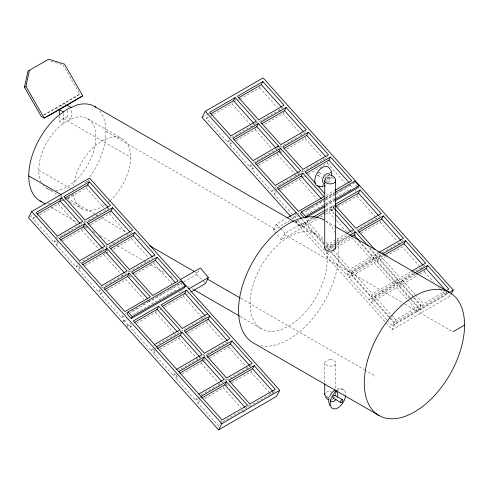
<?xml version="1.0" encoding="UTF-8"?>
<svg xmlns="http://www.w3.org/2000/svg" width="489" height="489" viewBox="0 0 489 489"><rect width="100%" height="100%" fill="white"/><g stroke="black" fill="none" stroke-linecap="round" stroke-linejoin="round"><path stroke-width="0.37" stroke-dasharray="2.44 1.83" d="M331.408 176.737L330.833 178.681L328.712 182.348M183.693 281.939L196.682 274.439L199.011 270.283M281.285 239.799L285.056 233.314L304.543 222.061L301.285 228.253L281.285 239.799L273.406 230.142L276.151 224.249L285.833 218.662M56.638 240.784L54.028 242.287L32.885 218.693L34.517 215.6L35.52 216.725M36.149 216.81L58.338 203.999L59.64 201.523M61.632 200.808L62.28 199.567M54.028 242.287L55.66 239.194M56.314 237.954L56.962 236.719M87.623 181.816L89.255 178.723M78.185 265.924L76.223 267.055L56.125 244.628L57.757 241.535M67.83 198.516L86.107 187.965L87.409 185.49M81.113 224.5L81.767 223.259M84.731 220.686L83.43 223.161L103.008 211.859M62.653 240.863L81.584 229.934L82.885 227.458M84.872 226.743L85.526 225.502M76.223 267.055L77.531 264.58M78.833 262.104L79.487 260.863M101.034 290.313L98.417 291.817L78.319 269.396L79.951 266.297M91.076 224.451L109.347 213.901L110.325 212.049M103.307 249.262L103.961 248.027M105.948 247.312L107.25 244.83M84.848 265.625L103.778 254.696L105.404 251.603M107.067 251.505L107.721 250.27M98.417 291.817L99.725 289.341M100.703 287.483L101.681 285.631M131.73 231.994L131.076 233.235L123.246 237.752M124.273 316.249L121.663 317.752L100.52 294.158L102.146 291.065M113.271 249.219L131.541 238.669L132.195 237.428M230.185 140.587L227.574 142.091L206.431 118.497L207.733 116.021M126.156 272.789L125.502 274.029L109.842 283.07M129.12 270.215L127.818 272.691L150.661 259.506M128.937 276.89L129.915 275.032M213.607 114.353L231.884 103.802L232.532 102.568M234.524 101.846L235.826 99.371M121.663 317.752L123.295 314.659M154.903 254.903L153.271 257.996L151.315 259.127M122.782 321.951L123.76 320.093L126.388 318.577M134.811 274.36L153.735 263.43L154.39 262.196M126.975 326.628L127.953 324.775L130.581 323.253M153.809 349.201L151.199 350.711L130.05 327.11L131.682 324.018M227.574 142.091L228.876 139.616M229.854 137.764L230.508 136.523M252.379 165.349L249.769 166.859L229.671 144.432L230.979 141.957M240.068 99.078L259.647 87.775L260.625 85.917M148.418 300.582L147.116 303.058L130.147 312.856M150.08 300.484L149.432 301.719L174.885 287.025L176.187 284.549M136.578 323.345L155.502 312.416L156.81 309.94M255.313 123.063L254.659 124.304L230.508 138.246M255.46 121.284L256.969 122.965L258.278 120.49M236.199 140.667L255.124 129.738L255.778 128.503M179.481 281.358L180.459 279.5M151.199 350.711L152.825 347.612M153.803 345.754L154.457 344.519M249.769 166.859L251.077 164.383M176.003 373.963L173.393 375.473L153.295 353.046L154.927 349.953M165.001 306.939L183.271 296.389L184.249 294.531M283.076 107.036L282.428 108.271L256.969 122.965M275.882 189.365L271.963 191.621L251.866 169.2L253.174 166.725M264.616 124.261L282.893 113.705L283.871 111.853M178.931 331.683L178.283 332.917L156.743 345.35M179.585 330.46L180.594 331.579L181.572 329.727M277.507 147.831L276.853 149.066L274.897 150.196M159.824 349.28L178.748 338.351L180.05 335.876M279.17 147.733L280.472 145.257M258.394 165.429L277.318 154.506L278.296 152.647M279.959 152.55L281.267 150.074M173.393 375.473L174.695 372.997M271.963 191.621L273.272 189.145M198.198 398.731L195.588 400.234L175.49 377.814L177.122 374.715M305.27 131.798L304.623 133.039L298.094 136.804M187.587 333.247L206.517 322.324L207.819 319.843M299.121 215.294L295.209 217.556L274.06 193.962L275.368 191.486M276.346 189.628L276.994 188.393M286.811 149.023L305.087 138.473L305.741 137.232M201.126 356.444L200.478 357.685L178.937 370.118M204.42 353.254L202.788 356.347L228.241 341.652L228.895 340.411M299.702 172.593L299.048 173.833L294.482 176.468M182.018 374.042L200.942 363.119L202.574 360.02M302.667 170.019L301.365 172.495L315.723 164.206M204.237 359.922L204.885 358.688M280.588 190.197L299.512 179.267L300.167 178.033M301.829 177.935L303.131 175.453M195.588 400.234L197.22 397.141M292.893 218.895L295.503 213.944M246.566 407.141L245.912 408.382L220.46 423.077L218.827 426.17L197.684 402.575L199.316 399.482M295.209 217.556L296.511 215.081M326.817 157.8L327.465 156.566M209.133 358.388L228.711 347.086L229.359 345.845M314.977 218.088L300.521 226.438L296.328 221.755L296.982 220.515M308.357 174.163L327.282 163.234L327.936 162M300.521 226.438L301.499 224.579L312.667 218.131M324.745 250.515L303.596 226.92L306.854 220.728L312.08 217.715M223.32 381.206L222.672 382.447L216.798 385.839M226.291 378.633L224.983 381.108L238.687 373.199M204.86 398.431L223.137 387.881L223.791 386.646M321.316 201.627L320.662 202.862L303.693 212.66M226.101 385.308L227.079 383.449M323.626 200.288L322.972 201.529L336.029 193.992M325.784 214.109L329.048 212.22L332.312 206.034L334.824 208.84M334.384 214.255L331.365 210.887L334.299 205.313M221.114 421.836L221.761 420.601M251.089 365.179L250.435 366.414L239.341 372.82M231.975 382.777L250.906 371.848L251.554 370.613M349.079 185.594L348.431 186.829L336.683 193.613M349.549 191.028L350.527 189.17L335.411 197.898M325.069 249.891L328.003 244.323L346.279 233.773M369.623 247.666L375.65 254.39L372.392 260.582L346.939 275.276L326.841 252.85L328.143 250.374M334.665 244.023L330.099 246.664L328.467 249.757L336.304 245.233M337.893 207.116L356.817 196.193L357.795 194.335M249.531 404.568L248.229 407.044L273.027 392.728M352.477 231.486L351.823 232.721L350.521 233.473M353.131 230.264L354.14 231.389L355.442 228.913M354.935 236.205L355.913 234.347M273.681 392.349L274.659 390.491M346.939 275.276L350.197 269.084L375.65 254.39M380.246 215.453L379.592 216.688L354.14 231.389M349.036 277.618L352.294 271.426L377.746 256.731L397.844 279.158L394.586 285.344L369.134 300.044L349.036 277.618L374.488 262.923L377.746 256.731M361.133 233.051L380.063 222.128L380.711 220.887M358.626 241.309L374.702 259.243L377.966 253.057L379.268 252.3M414.519 273.84L396.897 284.011L376.799 261.584L380.063 255.399L381.365 254.641M369.134 300.044L372.392 293.852L397.844 279.158M402.441 240.215L401.787 241.456L384.819 251.254M386.836 319.8L371.23 302.379L374.488 296.193L399.941 281.499L414.042 297.226M396.897 284.011L400.161 277.819L411.255 271.413M371.23 302.379L396.683 287.685L399.941 281.499M413.718 297.862L421.775 306.847L447.227 292.153L445.595 295.252L420.143 309.947L398.993 286.352L402.258 280.16L414.006 273.375M387.343 320.356L392.374 325.98L395.638 319.788L421.09 305.093L414.544 297.789M424.635 264.983L423.981 266.218L413.541 272.251M386.065 322.856L392.16 329.653L395.418 323.461L448.01 293.1M419.88 274.292L424.452 271.658L425.1 270.417M392.374 325.98L417.826 311.279L421.09 305.093M420.143 309.947L423.401 303.755L444.287 291.701M392.16 329.653L450.008 296.255L450.656 295.014M43.949 114.921C56.149 108.283 67.989 101.388 79.829 94.102L63.014 64.982L48.711 60.447M63.466 113.411L63.466 123.54L59.609 121.315L63.466 118.503L67.323 116.859L71.18 119.09L71.18 108.955M43.839 114.884L79.829 94.102M29.786 216.933L34.389 214.274M202.018 117.494L206.621 114.842M207.275 114.457L209.249 113.32M32.885 218.693L35.495 217.189M206.431 118.497L210.343 116.241M210.997 115.862L212.953 114.732M237.458 100.581L239.421 99.456M56.968 238.443L59.579 236.933M60.226 236.554L79.811 225.252M103.662 211.48L108.882 208.467M56.125 244.628L58.741 243.125M85.85 227.471L90.422 224.83M229.671 144.432L232.281 142.929M79.163 263.204L102.653 249.641M105.624 247.929L122.592 238.131M253.357 162.635L274.243 150.575M279.818 147.354L297.44 137.183M78.319 269.396L80.936 267.886M106.089 253.363L108.699 251.853M251.866 169.2L254.476 167.69M280.289 152.788L282.245 151.663M101.357 287.972L109.188 283.449M274.897 187.776L293.828 176.847M316.371 163.833L325.509 158.558M100.52 294.158L103.13 292.654M107.042 290.393L125.973 279.463L143.595 299.127M129.591 277.373L130.893 276.621M274.06 193.962L276.67 192.458M303.137 177.177L304.439 176.425M323.767 184.469L322.483 185.215A10.911 6.296 -60 0 0 323.492 184.555M326.236 195.337L334.721 190.441M125.251 313.528L126.559 312.777M298.143 213.711L299.451 212.953M325.912 197.678L334.397 192.782M325.851 197.813L334.397 192.886M131.62 311.248L139.506 306.695M142.788 304.8L147.391 302.141M148.045 301.762L155.93 297.214M156.584 296.835L164.469 292.281M168.412 290.008L174.328 286.591M176.957 285.075L180.239 283.174L183.968 287.336M307.135 209.915L313.052 206.499M315.674 204.983L321.591 201.572M325.533 199.292L334.733 193.98M335.387 193.601L340.644 190.569M341.304 190.19L353.785 182.984L357.514 187.14M183.045 282.318L177.195 285.692L179.665 288.443M273.406 230.142L289.647 220.771M132.959 314.782L176.981 289.366M306.505 214.585L334.757 198.277M123.442 321.573L127.384 319.293M296.328 221.755L300.27 219.482M325.894 204.683L335.093 199.371M326.108 204.769L334.647 199.842M325.784 206.248L334.323 201.315M325.784 209.799L332.312 206.034M325.808 210.545L334.354 205.612M127.635 326.249L131.578 323.975M325.491 212.018L334.953 206.664M130.05 327.11L132.66 325.607M159.775 309.953L164.347 307.312M186.877 294.305L188.167 293.559M303.596 226.92L317.954 218.626M320.564 217.122L325.136 214.482M331.365 210.887L335.277 208.626M180.594 331.579L191.04 325.552M191.688 325.179L200.172 320.277M200.826 319.904L206.046 316.884M326.371 247.416L336.163 241.768M336.817 241.389L347.911 234.983M335.32 243.65L349.024 235.735M154.463 348.822L156.419 347.691M326.701 249.384L350.197 235.82M336.952 244.861L350.662 236.945M153.295 353.046L155.905 351.542M326.841 252.85L328.797 251.725M332.716 249.463L335.98 247.575M336.628 247.202L352.294 238.155L372.392 260.582M380.9 253.516L376.334 256.15L368.296 247.183M381.554 253.137L384.165 251.627M374.702 259.243L382.539 254.726M383.651 255.478L378.431 258.492L398.529 280.918L412.887 272.624M175.49 377.814L178.1 376.304M203.259 361.781L205.215 360.65M376.799 261.584L385.283 256.688M385.937 256.309L402.258 246.89L422.355 269.317M201.132 394.88L216.144 386.212M198.852 398.352L200.808 397.221M415.638 274.592L400.625 283.253L413.211 297.3M197.684 402.575L200.294 401.072M226.755 385.79L228.063 385.039M398.993 286.352L417.27 275.802M242.978 412.233L244.286 411.475L242.77 409.794M332.123 399.592L332.923 399.238M336.884 389.067L340.699 388.621L343.364 389.519M319.445 172.666L323.944 175.264M317.807 175.496L322.306 178.094M326.114 221.224L334.672 226.162M294.818 222.043L315.961 234.255M64.401 103.595L66.156 104.609M87.507 118.729L122.213 138.766M60.55 105.239L62.299 106.247M105.893 131.419L274.329 228.663M284.543 234.561L404.269 303.687M404.929 304.066L452.979 331.805M56.693 108.051L57.861 108.723M63.466 118.503L130.575 157.244M38.784 170.16L71.528 189.066M72.189 189.439L73.497 190.197M67.072 198.069L95.477 214.463M96.137 214.848L97.458 215.612M100.758 217.513L126.523 232.391M138.411 239.255L139.732 240.02M195.215 272.049L197.195 273.192M240.924 298.443L363.999 369.501M364.66 369.88L375.852 376.341M47.146 188.632L59.591 195.82M60.245 196.199L62.861 197.709M69.414 201.492L81.852 208.675M51.29 207.403L77.72 222.66M84.328 226.474L87.635 228.381M92.916 231.438L94.903 232.581M100.19 235.631L110.758 241.737M111.419 242.116L113.405 243.265M117.366 245.551L143.136 260.429M143.803 260.814L146.443 262.336M150.41 264.628L164.946 273.021M170.233 276.071L174.194 278.363M188.076 286.371L189.396 287.135M192.036 288.663L193.357 289.427M240.276 316.511L261.419 328.718M276.151 224.249L279.818 227.984M280.344 228.516L285.056 233.314M196.682 274.439L202.966 280.839M203.491 281.371L205.588 283.504M350.093 184.775L353.15 188.186M355.191 190.459L356.212 191.596M446.439 292.275L450.008 296.255M259.647 87.775L277.269 107.433M279.286 109.683L280.796 111.37M282.893 113.705L299.476 132.207M299.977 132.77L301.988 135.013M305.087 138.473L321.67 156.975M322.172 157.531L324.183 159.775M327.282 163.234L345.405 183.461M356.817 196.193L376.958 218.662M380.063 222.128L396.64 240.625M398.651 242.868L400.155 244.549M424.452 271.658L433.511 281.768M438.547 287.385L439.556 288.51M440.057 289.072L445.595 295.252M376.958 251.933L377.966 253.057M380.063 255.399L400.161 277.819M402.258 280.16L414.843 294.207M415.344 294.769L423.401 303.755M332.991 207.794L335.008 210.038M330.68 209.127L334.207 213.057M359.452 241.23L374.018 257.489L348.565 272.184L330.478 252M409.892 297.514L398.315 284.592L372.856 299.286L388.969 317.263M410.393 298.076L419.458 308.186L394.006 322.881L389.476 317.826M253.326 123.815L254.335 124.939M275.527 148.583L276.529 149.707M297.722 173.351L298.73 174.469M231.884 103.802L252.526 126.834M255.124 129.738L272.208 148.803M277.318 154.506L294.904 174.127M295.411 174.683L296.413 175.808M299.512 179.267L317.135 198.931M329.048 212.22L336.096 220.087M336.603 220.649L346.67 231.884M374.488 262.923L394.586 285.344M396.683 287.685L407.258 299.482M407.759 300.044L417.826 311.279M306.854 220.728L323.975 239.83M325.986 242.073L328.003 244.323M330.099 246.664L332.612 249.463M333.113 250.026L350.197 269.084M352.294 271.426L372.392 293.852M374.488 296.193L391.102 314.733M391.61 315.295L395.638 319.788M302.074 219.31L323.834 243.589M325.863 245.857L329.421 249.824M331.45 252.086L390.344 317.795M390.852 318.363L395.418 323.461M305.228 223.821L323.852 244.61M297.77 220.417L301.499 224.579M291.371 217.195L294.372 220.545M294.867 221.095L385.558 322.288M107.647 208.082L108.662 209.219M181.639 290.643L182.623 291.75M249.048 365.858L250.062 366.994M272.397 391.915L275.448 395.314M86.107 187.965L103.729 207.629M109.347 213.901L129.444 236.328M131.541 238.669L148.124 257.165M153.735 263.43L171.865 283.657M179.31 291.97L180.245 293.009M183.271 296.389L201.902 317.172M202.403 317.734L204.42 319.983M206.517 322.324L223.094 340.821M228.711 347.086L248.809 369.513M250.906 371.848L269.029 392.074M269.531 392.636L271.047 394.323M199.151 357.196L200.154 358.321M58.338 203.999L78.98 227.03M81.584 229.934L99.169 249.555M99.67 250.117L101.681 252.361M103.778 254.696L121.364 274.323M121.865 274.879L123.369 276.56M155.502 312.416L175.643 334.892M178.748 338.351L195.331 356.854M195.832 357.416L197.843 359.653M200.942 363.119L217.526 381.616M218.027 382.178L220.038 384.421M223.137 387.881L240.759 407.545M123.76 320.093L127.953 324.775M330.197 359.776A5.428 3.515 -7 0 1 335.65 362.924L335.65 389.25M335.65 393.009L335.65 394.513A5.452 3.148 0 0 0 335.466 393.7M330.197 173.338L330.197 171.853A10.911 6.296 -60 0 1 329.934 174.31M324.739 382.477L324.739 362.924A5.428 2.696 6.1 0 0 330.197 366.078A5.526 2.745 6.1 0 0 334.054 365.564A5.526 3.582 -7 0 0 335.65 362.924M67.323 110.349L67.323 116.859M59.609 116.248L59.609 121.315M99.774 110.881A54.542 31.492 -60 0 1 89.731 176.994M86.608 181.113A54.542 31.492 -60 0 1 84.646 183.473M73.246 194.267A54.542 31.492 -60 0 1 67.323 198.216M66.657 198.595A54.542 31.492 -60 0 1 64.646 199.653M63.973 199.983A54.542 31.492 -60 0 1 61.284 201.15M50.086 203.473A54.542 31.492 -60 0 1 48.044 203.381M326.67 251.817A54.542 31.492 -60 0 1 278.553 330.307A54.542 31.492 -60 0 1 259.366 269.494A54.542 31.492 -60 0 1 323.859 242.899M329.164 176.902A10.911 6.296 -60 0 1 326.34 181.792M330.063 177.538A5.452 3.148 -60 0 1 327.337 182.256M327.496 177.868A1.638 0.947 -60 0 1 326.34 179.866M336.903 390.717A10.911 6.296 -60 0 1 345.558 395.711M337.392 397.037A5.452 3.148 -60 0 1 336.78 398.315M335.057 396.83A1.638 0.947 -60 0 1 334.354 397.857M324.641 362.869A5.526 2.745 6.1 0 1 326.236 361.053A5.526 3.582 -7 0 1 330.093 359.721M326.34 392.288A5.452 3.148 0 0 1 331.609 391.469M317.807 173.607A1.638 0.947 -60 0 1 319.672 172.91A1.638 0.947 -60 0 1 318.724 175.355A1.638 0.947 -60 0 1 317.508 174.377M326.34 245.331A5.526 2.745 6.1 0 1 330.197 244.824A5.428 2.696 6.1 0 1 334.922 246.548M327.471 178.033A5.452 3.148 0 0 1 334.054 178.534M55.715 190.49A40.361 23.301 -60 0 0 94.224 149.151A40.361 23.301 -60 0 0 74.713 117.586L67.323 120.728L59.939 126.113A40.361 23.301 -60 0 0 41.253 182.14M51.651 190.27A40.361 23.301 -60 0 1 43.032 185.001M109.927 200.832A40.361 23.301 -60 0 0 130.569 156.938A40.361 23.301 -60 0 0 109.42 137.629L102.036 140.765L94.646 146.156A40.361 23.301 -60 0 0 73.741 185.753M109.42 201.285A40.361 23.301 -60 0 1 104.518 205.117M103.894 205.533A40.361 23.301 -60 0 1 73.784 194.72M325.937 221.23A70.899 40.935 -60 0 1 335.008 232.593M337.117 238.546A70.899 40.935 -60 0 1 317.813 311.799A70.899 40.935 -60 0 1 260.668 345.668M376.12 259.824L350.662 274.525L370.76 296.945L396.212 282.251L376.12 259.824"/><path stroke-width="0.73" d="M331.646 175.478L331.566 172.244L330.643 169.665M24.45 87.244L28.001 71.131L48.741 59.151L64.475 64.138L82.751 95.789C70.043 103.595 57.323 110.991 44.187 118.057L41.265 116.37L24.45 87.244L25.911 86.4L29.462 70.288M328.981 398.535L328.596 401.194L329.751 405.607M180.459 279.5L200.459 267.954L208.332 277.611L205.588 283.504L190.747 292.074M329.562 396.591L331.676 392.924L335.179 389.788M31.736 211.499L28.472 217.691L218.614 429.849L276.462 396.451L279.72 390.259L89.579 178.1L31.736 211.499L221.872 423.657L218.614 429.849M37.127 214.09L59.97 200.906L61.596 197.807L82.745 221.407L57.292 236.101L36.143 212.507L61.596 197.807M64.89 198.063L87.733 184.873L89.365 181.78L110.508 205.374L85.055 220.068L63.912 196.474L89.365 181.78M60.367 240.026L83.209 226.841L84.841 223.742L104.939 246.169L79.487 260.863L59.389 238.436L84.841 223.742M88.136 223.999L110.979 210.808L112.611 207.715L132.702 230.136L107.25 244.83L87.152 222.409L112.611 207.715M82.562 264.793L105.404 251.603L107.036 248.51L127.134 270.93L101.681 285.631L81.584 263.204L107.036 248.51M110.331 248.76L133.173 235.57L134.805 232.477L154.903 254.903L129.444 269.598L109.347 247.171L134.805 232.477M450.986 294.396L453.266 290.063L263.125 77.91L205.276 111.303L202.018 117.494L290.863 216.627M104.756 289.555L127.598 276.371L129.23 273.272L150.374 296.866L124.921 311.566L103.778 287.966L129.23 273.272M210.667 113.9L233.51 100.71L235.142 97.617L256.291 121.211L230.832 135.905L209.689 112.311L235.142 97.617M127.996 312.049L127.018 313.901L131.217 318.584L184.432 287.856L185.41 285.998L181.217 281.322L127.996 312.049L132.195 316.725L131.217 318.584M132.525 273.528L155.368 260.337L157 257.245L178.143 280.839L152.69 295.533L131.541 271.939L157 257.245M238.436 97.867L261.279 84.676L262.911 81.584L284.054 105.178L258.602 119.872L237.458 96.278L262.911 81.584M134.292 322.514L157.134 309.323L158.766 306.23L179.909 329.824L154.457 344.519M233.913 139.83L256.756 126.645L258.388 123.546L278.486 145.973L277.831 147.213M162.061 306.481L184.903 293.29L186.529 290.197L229.873 338.553L204.42 353.254L184.322 330.827L209.775 316.132L208.143 319.225L185.3 332.416M261.682 123.803L284.525 110.612L286.151 107.519L306.248 129.94L280.796 144.64L260.698 122.213L286.151 107.519M157.537 348.443L180.38 335.258L182.006 332.165L202.104 354.586L176.651 369.281M256.108 164.597L278.95 151.407L280.582 148.314L300.68 170.74L275.228 185.435L255.13 163.008L280.582 148.314M283.877 148.564L306.719 135.38L308.345 132.281L328.443 154.707L302.991 169.402L282.893 146.975L308.345 132.281M179.732 373.211L202.574 360.02L204.2 356.927L224.298 379.354L198.846 394.048M278.302 189.359L301.145 176.174L302.777 173.075L323.92 196.676L298.467 211.37L277.324 187.776L302.777 173.075M207.495 357.178L230.337 343.993L231.969 340.894L252.067 363.321L226.615 378.015L206.517 355.589L231.969 340.894M325.197 198.198L301.542 211.853L300.564 213.705L304.292 217.868M306.071 173.332L328.914 160.141L330.54 157.048L351.689 180.643L335.375 190.062M305.087 217.77L305.735 216.529L324.794 205.533M201.926 397.973L224.769 384.788L226.395 381.689L247.544 405.289L222.092 419.984L133.314 320.925L158.766 306.23M229.689 381.946L252.532 368.755L254.164 365.662L275.313 389.256L249.855 403.951L228.711 380.356L254.164 365.662M354.109 182.36L354.763 181.126L358.957 185.802L357.979 187.66L334.983 200.936M335.607 206.285L358.449 193.094L360.075 190.001L381.224 213.595L355.772 228.29L335.124 205.258M351.31 236.572L353.926 235.062L355.552 231.969L368.113 245.985M358.847 232.22L381.689 219.029L383.321 215.936L403.419 238.363L379.268 252.3M384.305 255.099L403.883 243.797L405.515 240.698L425.613 263.125L411.909 271.04M416.292 274.213L426.078 268.559L427.71 265.466L448.853 289.06L446.243 290.57M82.751 95.789L44.187 118.057L25.911 86.4M258.388 123.546L232.935 138.246L253.027 160.667L278.486 145.973M330.54 157.048L305.087 171.743L315.662 183.54M287.122 217.917L296.157 212.703M335.051 192.507L354.763 181.126M132.195 316.725L185.41 285.998M335.301 199.463L358.957 185.802M305.417 218.008L325.13 206.627M186.529 290.197L161.077 304.892L182.226 328.486L207.678 313.791M188.846 288.858L208.332 277.611M312.728 217.336L325.13 210.178M335.277 204.323L360.075 190.001M315.668 217.794L324.806 212.519M346.927 233.394L353.455 229.628L335.332 209.402M156.553 346.86L182.006 332.165M349.678 235.356L355.552 231.969M383.321 215.936L357.869 230.631L374.947 249.69M178.748 371.622L204.2 356.927M382.673 253.889L405.515 240.698M200.942 396.39L226.395 381.689M414.654 273.003L427.71 265.466M221.872 423.657L279.72 390.259M448.664 292.722L453.266 290.063M452.979 331.805L464.55 325.13M327.471 176.034L328.834 175.539M325.209 185.484L322.551 186.523L319.69 186.651M330.9 175.38C333.107 175.661 335.081 177.397 335.466 179.61M328.834 399.733L327.471 399.238L325.631 397.447M335.332 226.541L449.868 292.673A70.899 40.935 -60 0 1 427.392 402.502A70.899 40.935 -60 0 1 365.986 367.05A70.899 40.935 -60 0 1 449.868 292.673M94.597 106.449L294.158 221.664M67.323 105.282L71.18 107.513M63.466 111.963L59.609 109.738L59.609 114.805M28.759 175.948L61.785 195.013M149.64 245.735L194.555 271.67M207.409 279.091L240.27 298.064M40.055 200.918L45.343 203.968M194.023 289.806L239.616 316.132M378.963 415.473L253.241 342.887A70.899 40.935 -60 0 1 253.241 261.016A70.899 40.935 -60 0 1 324.14 220.087M334.867 395.32L342.581 399.776A1.638 0.947 -60 0 1 342.062 402.313A1.638 0.947 -60 0 1 340.65 401.493A1.638 0.947 -60 0 1 342.581 399.776M333.235 398.156L340.949 402.612M261.279 84.676L281.419 107.152M284.525 110.612L303.614 131.914M306.719 135.38L325.808 156.682M328.914 160.141L349.054 182.611M358.449 193.094L378.584 215.57M381.689 219.029L400.784 240.337M403.883 243.797L422.979 265.099M426.078 268.559L445.717 290.472M317.673 185.789L324.727 193.65M233.51 100.71L253.65 123.179M256.756 126.645L275.851 147.947M278.95 151.407L298.046 172.715M301.145 176.174L321.285 198.644M335.209 214.182L350.821 231.597M353.926 235.062L358.443 240.105M301.542 211.853L305.735 216.529M205.276 111.303L301.585 218.76M87.733 184.873L107.873 207.342M110.979 210.808L130.068 232.11M133.173 235.57L152.262 256.878M155.368 260.337L175.508 282.807M184.903 293.29L205.044 315.766M208.143 319.225L227.238 340.527M230.337 343.993L249.433 365.295M252.532 368.755L272.673 391.224M59.97 200.906L80.104 223.375M83.209 226.841L102.305 248.143M105.404 251.603L124.499 272.905M127.598 276.371L147.739 298.84M157.134 309.323L177.275 331.793M180.38 335.258L199.469 356.56M202.574 360.02L221.664 381.328M224.769 384.788L244.91 407.258M335.65 180.759L335.65 247.972A5.526 2.745 6.1 0 1 334.054 249.781A5.526 3.582 -7 0 1 330.197 251.12A5.428 3.515 -7 0 1 324.739 247.972L324.739 180.759M324.739 383.981L324.739 394.513M95.856 107.244A54.542 31.492 -60 0 0 77.305 104.903L67.323 109.151L57.341 116.431A54.542 31.492 -60 0 0 29.847 164.817A54.542 31.492 -60 0 0 41.376 201.609M319.849 186.199A10.911 6.296 -60 0 1 317.031 173.155A10.911 6.296 -60 0 1 329.733 169.078M324.409 183.503A5.452 3.148 -60 0 1 323.993 176.358A5.452 3.148 -60 0 1 330.063 175.227M325.338 179.781A1.638 0.947 -60 0 1 325.521 178.063A1.638 0.947 -60 0 1 326.915 177.042M345.558 395.711A10.911 6.296 -60 0 1 337.575 408.058A10.911 6.296 -60 0 1 330.203 403.804A10.911 6.296 -60 0 1 336.903 390.717M335.051 391.86A5.452 3.148 -60 0 1 337.392 397.037M335.98 399.482A5.452 3.148 -60 0 1 330.326 400.045M333.755 398.205A1.638 0.947 -60 0 1 333.235 396.267A1.638 0.947 -60 0 1 335.167 395.748M324.641 247.911A5.526 3.582 -7 0 1 324.824 246.976M335.466 179.946A5.452 3.148 0 0 1 330.197 183.907A5.452 3.148 0 0 1 324.928 179.946M328.785 397.557A5.452 3.148 0 0 1 324.928 393.7M335.466 247.251A5.428 2.696 6.1 0 1 335.65 247.972"/></g></svg>
